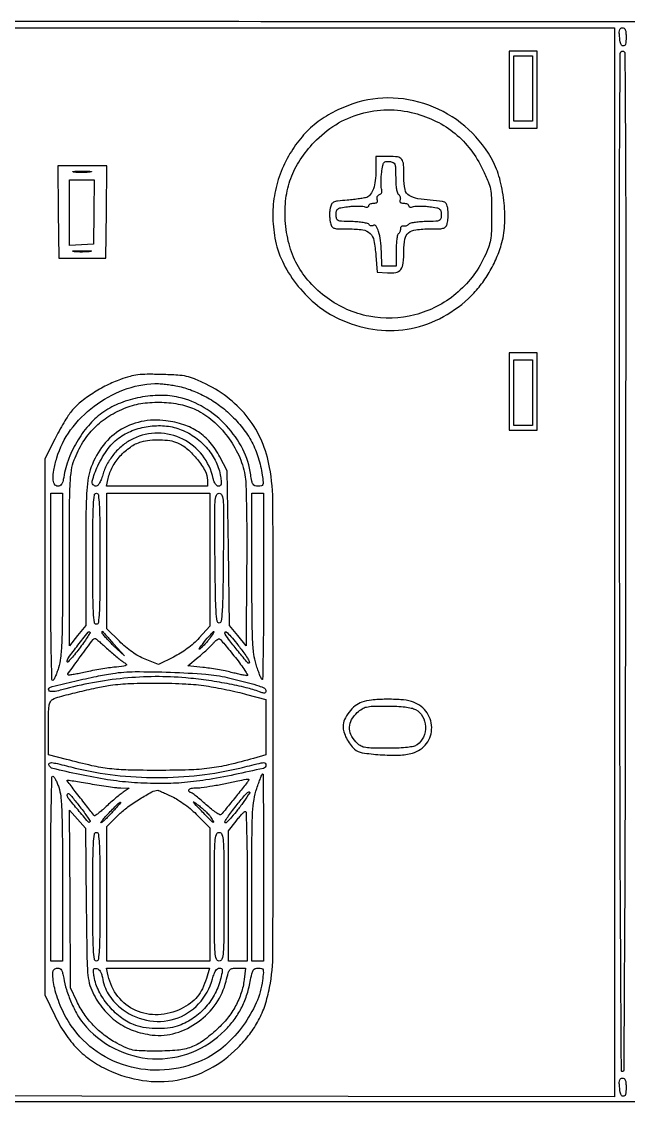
# Model space of a CAD drawing. Extents: x 11 to 1008, y 18 to 480.
# Drawn here: x 484.5 to 744, y 18 to 479.6 of the extents above; entities that cross this region are included whole.
import ezdxf

# ---------------------------------------------------------------- set-up
doc = ezdxf.new("R2010")
doc.units = 0

msp = doc.modelspace()

# ---------------------------------------------------------------- linework, layer by layer
for points in [[(166.045602, 479.551731, 0.000005), (23.015689, 479.458486, 0.037676)], [(812.934785, 479.500049, 0.000065), (511.5, 479.602195, 0.00008), (324.189174, 479.611358, 0.000133)]]:
    msp.add_lwpolyline(points, format="xyb")
for points in [[(738, 248.49784), (738, 19.995681), (510.25, 20.24784), (282.5, 20.5), (282.247845, 248.75), (281.99569, 477), (509.997845, 477), (738, 477)], [(693, 450.5), (693, 434), (699, 434), (705, 434), (705, 450.5), (705, 467), (699, 467), (693, 467)], [(703, 451), (703, 437), (699, 437), (695, 437), (695, 451), (695, 465), (699, 465), (703, 465)], [(500.22886, 398.25), (500.5, 378.5), (510.5, 378.5), (520.5, 378.5), (520.77114, 398.25), (521.04228, 418), (510.5, 418), (499.95772, 418)], [(515.402005, 398.25015), (515.304009, 384.5), (510.152005, 384.19774), (505, 383.895481), (505, 397.94774), (505, 412), (510.25, 412.00015), (515.5, 412.000299)], [(693, 321.5), (693, 305), (699, 305), (705, 305), (705, 321.5), (705, 338), (699, 338), (693, 338)], [(703, 321), (703, 307), (699, 307), (695, 307), (695, 321), (695, 335), (699, 335), (703, 335)]]:
    msp.add_lwpolyline(points, close=True)
for points in [[(743, 472.916667, -0.044008), (742.733119, 469.890366, -0.405212), (741.761993, 469.189868, -0.305459), (740.709729, 470.14683, -0.038913), (740.189635, 473.3273, -0.019591), (740.107599, 475.14388, -0.083695), (740.281007, 476.21129, -0.165406), (740.72074, 476.782707, -0.147827), (741.439635, 477, -0.165616), (742.1657, 476.752721, -0.13819), (742.654467, 476.095773, -0.07228), (742.924513, 474.892105, -0.019099)], [(742.752252, 248.999985, -0.0003), (742.583511, 152.977277, -0.000845), (742.31172, 85.828465, -0.000042), (741.994739, 31.379782, -0.342504), (741.5, 30.749985, -0.486094), (741.003855, 31.135013, -0.000043), (740.687741, 85.359999, -0.000849), (740.41647, 152.413172, -0.000298), (740.247748, 248.75, -0.00017), (740.144259, 375.457661, -0.001554), (740.289087, 430.525817, -0.000376), (740.519511, 466.026587, -0.412094), (741.5, 467, -0.412091), (742.480463, 466.026623, -0.000377), (742.710911, 430.567356, -0.001556), (742.85574, 375.562056, -0.00017)], [(626.191906, 444.459419, 0.0373), (617.640984, 440.815096, 0.048012), (610.467788, 436.182878, 0.049125), (604.435914, 430.362963, 0.041965), (599.292244, 423.176723, 0.045297), (595.073455, 414.371719, 0.048121), (592.612819, 405.126328, 0.047995), (591.960924, 395.559086, 0.04462), (593.108704, 385.799221, 0.06766), (596.602467, 375.965015, 0.051867), (602.860873, 366.415005, 0.051359), (611.032486, 358.25944, 0.062649), (620.198837, 352.555249, 0.068932), (634.772294, 348.144806, 0.078025), (649.371073, 348.137607, 0.078441), (663.207034, 352.597156, 0.070671), (675.556517, 361.218736, 0.034734), (680.123232, 366.113142, 0.032796), (684.064609, 371.683679, 0.032533), (687.272516, 377.768676, 0.032872), (689.651342, 384.197669, 0.058796), (691.059979, 392.344336, 0.037221), (690.860733, 401.993191, 0.037092), (689.225521, 411.564982, 0.055995), (686.286836, 419.486803, 0.090676), (675.680054, 433.498768, 0.087257), (660.66866, 443.076476, 0.087777), (643.371718, 446.921465, 0.093255)], [(652.465038, 440.467091, -0.051185), (661.842384, 436.968599, -0.057658), (669.913698, 431.743126, -0.057686), (676.575488, 424.815093, -0.051315), (681.784345, 416.281471, -0.013116), (684.022136, 411.260409, -0.05085), (684.999815, 408.000963, -0.041149), (685.399914, 404.295183, -0.006573), (685.488571, 397, -0.006545), (685.389674, 389.978096, -0.036113), (685.014668, 386.21658, -0.048856), (684.144903, 383.06403, -0.018284), (682.342064, 378.839934, -0.110006), (670.256033, 363.237865, -0.110448), (652.707868, 354.267056, -0.110927), (633.073074, 353.645956, -0.111776), (615.119576, 361.49089, -0.050095), (607.739266, 368.158245, -0.060292), (602.344052, 375.786877, -0.059743), (598.889867, 384.542076, -0.047892), (597.267047, 394.551757, -0.047007), (597.540502, 404.001682, -0.057718), (599.621965, 412.574791, -0.057198), (603.628328, 420.505813, -0.044967), (609.62642, 428.047189, -0.063522), (618.848639, 435.537643, -0.068378), (629.435946, 440.249527, -0.068814), (640.84201, 441.91248, -0.065636)], [(636, 416.047053, -0.027451), (635.757366, 411.631044, -0.053641), (634.999478, 408.192754, -0.072785), (633.776103, 405.781081, -0.147414), (632.11455, 404.482692, -0.050019), (631.120226, 404.206817, -0.006963), (629.005706, 403.872597, -0.00791), (626.482671, 403.550396, -0.006636), (623.798493, 403.286708, 0.008014), (619.639895, 402.866605, 0.080356), (617.965664, 402.390472, 0.166816), (617.064439, 401.520024, 0.064082), (616.469037, 399.859028, 0.034948), (616.275663, 398.547027, 0.020441), (616.219104, 396.95859, 0.020377), (616.292899, 395.3566, 0.032367), (616.5, 394, 0.054685), (617.1107, 392.190338, 0.195995), (617.986722, 391.375899, 0.084925), (619.632726, 391.055143, 0.005754), (624.424468, 391, -0.034619), (630.429582, 390.583723, -0.16066), (633.507905, 389.069996, -0.152329), (635.172395, 385.970695, -0.030181), (636, 379.648829), (636.5, 372.5), (640.963736, 372.182058, 0.064016), (644.578725, 372.387432, 0.188767), (646.653422, 373.681673, 0.133899), (647.718308, 376.397442, 0.026875), (648, 381.634426, -0.044784), (648.452305, 386.674202, -0.175648), (649.99714, 389.330483, -0.146725), (653.080592, 390.652033, -0.028392), (659.203454, 391, 0.007507), (663.293062, 391.061402, 0.07032), (665.023881, 391.359284, 0.164622), (665.959149, 392.051515, 0.090599), (666.554627, 393.361627, 0.034279), (666.75975, 394.505927, 0.015522), (666.878162, 396.024861, 0.015285), (666.904336, 397.641465, 0.020217), (666.823679, 399.111627, 0.030021), (666.56657, 400.754279, 0.090243), (666.13126, 401.797576, 0.128942), (665.460999, 402.408415, 0.096634), (664.5, 402.695095, -0.008762), (654.016553, 403.903518, -0.106786), (650.234604, 405.262866, -0.207869), (648.505356, 407.773878, -0.048332), (648, 412.989641, 0.01466), (647.837339, 418.536401, 0.144511), (647.054407, 420.710436, 0.2036), (645.332156, 421.734352, 0.033681), (641.393011, 422), (636, 422)], [(513.727696, 415.270202, -0.015806), (512.048239, 415.148479, -0.010474), (510.11537, 415.110215, -0.010546), (508.234338, 415.152063, -0.02012), (506.727696, 415.278268, -0.180442), (506.45162, 415.422293, -0.613017), (506.504386, 415.559569, -0.021409), (507.985512, 415.650253, -0.004873), (510.5, 415.67186, -0.004587), (513.006031, 415.645979, -0.026082), (514.335636, 415.550546, -0.78507), (514.351289, 415.416037, -0.062969)], [(644.484051, 413, 0.014532), (644.570211, 410.267101, 0.026539), (644.823151, 408.050979, 0.029088), (645.199645, 406.405007, 0.181112), (645.708467, 405.723553, -0.100859), (646.127334, 405.315659, -0.079987), (646.395844, 404.742331, -0.07738), (646.476467, 404.095011, -0.084165), (646.351478, 403.473553, 0.09469), (646.234171, 402.819967, 0.201855), (646.434837, 402.357748, 0.14673), (646.973742, 402.083002, 0.045054), (647.893011, 402, -0.048686), (648.699341, 401.921299, -0.068687), (649.381072, 401.686455, -0.088871), (649.840196, 401.340183, -0.189039), (650, 400.932612, 0.208673), (650.161144, 400.56331, 0.138204), (650.579054, 400.349317, 0.08532), (651.236231, 400.330681, 0.041387), (652.058142, 400.518454, -0.061161), (653.171998, 400.727088, -0.016694), (654.963376, 400.780141, -0.016623), (657.015188, 400.704146, -0.016605), (659.058142, 400.492003, -0.012512), (662.012213, 400.010119, -0.106318), (663.243966, 399.491425, -0.186515), (663.821349, 398.632066, -0.05576), (664, 397.035069, -0.061929), (663.793745, 395.376196, -0.232071), (663.133706, 394.598062, -0.091736), (661.675394, 394.259222, -0.005915), (657.298881, 394.112507, 0.014214), (654.685169, 393.981435, 0.020267), (652.378063, 393.705446, 0.016773), (650.535027, 393.345003, 0.200251), (649.957241, 392.930814, -0.100001), (649.607162, 392.55722, -0.068787), (649.091166, 392.287809, -0.065665), (648.494632, 392.158986, -0.07346), (647.908359, 392.197214, 0.106766), (647.371421, 392.1967, 0.123334), (646.913706, 391.970431, 0.119963), (646.608057, 391.548993, 0.097479), (646.5, 391, -0.053197), (646.433641, 390.378052, -0.045671), (646.236639, 389.749808, -0.04795), (645.947005, 389.208065, -0.089485), (645.603451, 388.850411, 0.192023), (645.248444, 388.289614, 0.014059), (644.958012, 386.452768, 0.018003), (644.746379, 384.176262, 0.012595), (644.665195, 381.600411), (644.623488, 375), (641.561744, 375.000491), (638.5, 375.000982), (638.351785, 381.250491, 0.02402), (638.005645, 386.066938, 0.045145), (637.193046, 389.879339, 0.072674), (636.099742, 392.169922, 0.403462), (634.890069, 392.432059, -0.098858), (634.412596, 392.254243, -0.097902), (633.901706, 392.272521, -0.097987), (633.436557, 392.483765, -0.099218), (633.089315, 392.855485, 0.196166), (632.481197, 393.298695, 0.01847), (630.635613, 393.683318, 0.021476), (628.318095, 393.97589, 0.015239), (625.701119, 394.112507, -0.005915), (621.324606, 394.259222, -0.091736), (619.866294, 394.598062, -0.232071), (619.206255, 395.376196, -0.061929), (619, 397.035069, -0.05576), (619.178651, 398.632066, -0.186515), (619.756034, 399.491425, -0.106318), (620.987787, 400.010119, -0.012512), (623.941858, 400.492003, -0.016605), (625.984812, 400.704146, -0.016623), (628.036624, 400.780141, -0.016694), (629.828002, 400.727088, -0.061161), (630.941858, 400.518454, 0.041387), (631.763769, 400.330681, 0.08532), (632.420946, 400.349317, 0.138204), (632.838856, 400.56331, 0.208673), (633, 400.932612, -0.189039), (633.159804, 401.340183, -0.088871), (633.618928, 401.686455, -0.068687), (634.300659, 401.921299, -0.048686), (635.106989, 402, 0.044111), (636.047355, 402.083123, 0.155214), (636.578306, 402.36245, 0.205648), (636.765043, 402.839813, 0.083607), (636.623848, 403.537854, -0.091795), (636.503953, 404.184494, -0.103133), (636.632746, 404.80304, -0.104049), (636.996504, 405.31454, -0.095), (637.54666, 405.656279, 0.098321), (638.145026, 406.033444, 0.118127), (638.507173, 406.589587, 0.102611), (638.607379, 407.313602, 0.060161), (638.44396, 408.176567, -0.063543), (638.249322, 409.243666, -0.015964), (638.211105, 411.014794, -0.01604), (638.297884, 413.058837, -0.015544), (638.515783, 415.114758, -0.010951), (638.999948, 418.142259, -0.109261), (639.494644, 419.31842, -0.212075), (640.310564, 419.80423, -0.058827), (641.835675, 419.806616, -0.070001), (643.361469, 419.407692, -0.203811), (644.106548, 418.644177, -0.085464), (644.417177, 417.116121, -0.006896)], [(513.727696, 381.270202, -0.015806), (512.048239, 381.148479, -0.010474), (510.11537, 381.110215, -0.010546), (508.234338, 381.152063, -0.02012), (506.727696, 381.278268, -0.180442), (506.45162, 381.422293, -0.613017), (506.504386, 381.559569, -0.021409), (507.985512, 381.650253, -0.004873), (510.5, 381.67186, -0.004587), (513.006031, 381.645979, -0.026082), (514.335636, 381.550546, -0.78507), (514.351289, 381.416037, -0.062969)], [(526.887276, 326.676316, 0.030557), (520.902531, 324.092694, 0.026219), (514.951825, 320.677215, 0.027158), (509.714634, 316.876465, 0.048536), (505.932682, 313.141993, 0.029373), (504.48458, 311.18067, 0.009305), (502.555877, 308.095107, 0.009255), (500.529139, 304.56789, 0.010163), (498.698906, 301.075391), (494.5, 292.650782), (494.5, 178.075391), (494.5, 63.5), (498.741501, 54.671675, 0.036006), (503.151815, 46.9664, 0.045624), (508.326906, 40.606264, 0.04737), (514.394061, 35.476041, 0.044079), (521.461415, 31.437533, 0.069704), (536.291878, 26.981795, 0.080681), (551.025631, 27.104542, 0.081596), (564.831219, 31.866868, 0.073387), (576.961517, 40.927035, 0.031815), (582.067277, 46.758317, 0.042326), (585.873037, 52.683463, 0.042372), (588.623723, 59.159599, 0.031989), (590.559315, 66.646156, 0.046688), (591.990222, 81.546427, 0.000579), (592.112368, 177.557769, 0.000616), (592.005366, 273.202252, 0.04358), (590.584631, 289.041751, 0.057694), (587.231909, 300.202699, 0.061225), (581.4636, 310.061673, 0.060902), (573.448601, 318.272532, 0.056081), (563.476542, 324.577005, 0.013066), (558.450514, 326.855295, 0.045716), (555.063681, 327.933073, 0.039313), (551.288839, 328.457869, 0.007886), (544.5, 328.755291, 0.00777), (538.223247, 328.833568, 0.028614), (534.263272, 328.594563, 0.036967), (530.895354, 327.941971, 0.020288)], [(550.519745, 323.911717, -0.04159), (556.561673, 322.266017, -0.033978), (562.688811, 319.551887, -0.03322), (568.53946, 315.954048, -0.034958), (573.757175, 311.668331, -0.035888), (579.058546, 305.880074, -0.046201), (582.994581, 299.838702, -0.046693), (585.724555, 293.230833, -0.037874), (587.419035, 285.75, -0.008437), (587.813254, 282.73853, -0.117755), (587.681958, 281.659989, -0.257428), (587.089338, 281.149262, -0.051896), (585.655111, 281, -0.074707), (584.289717, 281.205154, -0.177849), (583.48498, 281.817289, -0.095018), (582.975919, 283.09544, -0.01322), (582.510723, 285.922038, 0.0836), (579.090438, 296.843714, 0.069794), (572.122076, 306.821008, 0.069257), (562.616021, 314.562962, 0.079788), (551.791409, 318.961212, 0.058984), (543.887572, 319.825135, 0.045081), (535.224906, 318.964186, 0.044912), (526.818024, 316.556537, 0.057102), (519.674597, 312.812432, 0.060458), (513.781734, 307.668801, 0.046079), (508.660076, 300.794452, 0.045041), (504.770267, 292.907799, 0.050577), (502.53784, 284.75, -0.024858), (502.135837, 282.915749, -0.084636), (501.622912, 281.809996, -0.133398), (500.918917, 281.214172, -0.109722), (499.954687, 281, -0.28359), (498.568762, 281.854814, -0.109208), (497.990526, 284.139316, -0.057635), (498.309537, 287.892712, -0.021141), (499.588257, 293.068499, -0.087677), (505.502973, 305.024891, -0.072089), (515.513888, 315.180425, -0.071314), (528.113611, 322.166346, -0.082222), (541.566341, 324.890434, -0.02734), (543.138972, 324.860629, -0.008816), (545.461268, 324.648132, -0.008762), (548.040946, 324.320301, -0.009717)], [(559.190154, 313.640178, -0.067017), (566.320569, 308.958351, -0.05335), (572.596681, 302.212786, -0.052823), (577.362363, 294.211969, -0.062298), (580.026221, 285.815978, -0.037905), (580.424983, 282.104272, -0.003113), (580.668894, 272.359126, -0.004006), (580.798146, 260.376188, -0.002642), (580.763545, 246.597377), (580.5, 212.79297), (577, 217.146093), (573.5, 221.499217), (573, 254.499608), (572.5, 287.5), (569.325096, 293.5, 0.052903), (565.152069, 299.700254, 0.070497), (560.107421, 304.232316, 0.068663), (553.89371, 307.264999, 0.04713), (546.233414, 309.000126, 0.084017), (535.641912, 308.585994, 0.092923), (526.178582, 304.673511, 0.092175), (518.71825, 297.566046, 0.081191), (513.904694, 287.941605, 0.039117), (512.867472, 283.37911, 0.02316), (512.315307, 277.82161, 0.011398), (512.055398, 269.138241, 0.001702), (511.990294, 251.660906), (511.980588, 221.5), (508.490294, 217.109269), (505, 212.718539), (505, 249.821757, -0.001098), (505.050025, 272.59496, -0.010773), (505.2992, 282.199284, -0.026242), (505.868169, 287.872565, -0.05294), (507.014362, 292.212487, -0.047777), (510.747575, 299.757504, -0.056712), (515.670992, 305.994263, -0.057077), (521.840738, 310.934786, -0.049382), (529.267975, 314.637696, -0.056691), (536.389666, 316.460334, -0.04268), (544.468138, 316.880652, -0.042971), (552.428033, 315.927204, -0.06059)], [(552.828764, 305.131364, -0.060862), (558.919165, 301.7476, -0.061207), (564.002754, 297.002626, -0.062963), (567.6685, 291.306324, -0.071996), (569.595738, 285.126654, -0.013438), (569.883666, 282.95288, -0.079386), (569.822307, 281.809752, -0.190499), (569.433255, 281.226868, -0.152608), (568.707263, 281, -0.162192), (568.027356, 281.22651, -0.080703), (567.390303, 281.888015, -0.061402), (566.848852, 282.920819, -0.036924), (566.457418, 284.25, 0.111062), (561.837864, 294.222537, 0.113977), (553.429258, 301.145589, 0.114459), (542.866727, 303.662279, 0.112735), (532.210633, 301.295662, 0.057632), (528.064479, 298.706608, 0.047268), (524.304897, 295.077049, 0.047418), (521.305889, 290.820313, 0.05909), (519.418878, 286.368945, -0.019498), (518.683129, 284.162802, -0.036821), (517.893968, 282.462305, -0.045664), (517.115853, 281.323404, -0.223661), (516.429042, 281, -0.48392), (514.76506, 283.102926, -0.055235), (517.114546, 289.695217, -0.04519), (521.607389, 297.139016, -0.085085), (526.643769, 302, -0.064085), (532.660461, 305.055692, -0.055785), (539.545159, 306.671146, -0.056477), (546.526829, 306.714348, -0.06984)], [(551.127876, 299.578165, -0.079848), (555.423435, 296.894736, -0.044249), (559.713142, 292.422906, -0.044354), (562.988947, 287.504102, -0.125369), (564, 283.535183), (564, 281), (542.420545, 281), (520.841089, 281), (521.528418, 284.25, -0.07404), (523.380071, 289.226228, -0.057228), (526.738847, 293.947268, -0.057714), (531.042393, 297.743103, -0.079138), (535.684977, 299.983141, -0.048445), (539.354758, 300.707148, -0.031058), (543.69797, 300.863036, -0.031331), (547.906044, 300.488118, -0.061959)], [(502, 243.337892, -0.001507), (501.941699, 223.99593, -0.009003), (501.699365, 213.915164, -0.016999), (501.219793, 207.620111, -0.048872), (500.317378, 203.337892, -0.013043), (499.613368, 201.292197, -0.020122), (498.888921, 199.568006, -0.015359), (498.214216, 198.235551, -0.274433), (497.817378, 198, -0.407763), (497.482912, 198.327163, -0.000411), (497.240105, 209.75, -0.003193), (497.058738, 222.662024, -0.001915), (497, 238), (497, 278), (499.5, 278), (502, 278)], [(518, 250, -0.001485), (517.953055, 234.194895, -0.011896), (517.736607, 226.916667, -0.018035), (517.363329, 222.761135, -0.377872), (516.5, 222, -0.377872), (515.636671, 222.761135, -0.018035), (515.263393, 226.916667, -0.011896), (515.046945, 234.194895, -0.001485), (515, 250, -0.001485), (515.046945, 265.805105, -0.011896), (515.263393, 273.083333, -0.018035), (515.636671, 277.238865, -0.377872), (516.5, 278, -0.377872), (517.363329, 277.238865, -0.018035), (517.736607, 273.083333, -0.011896), (517.953055, 265.805105, -0.001485)], [(565, 249.608154), (565, 221.216307), (560.434819, 216.138728, -0.026604), (558.09717, 213.801582, -0.02213), (555.381012, 211.569679, -0.021926), (552.447695, 209.563998, -0.024612), (549.458349, 207.904881), (543.04706, 204.748613), (537.364635, 207.054941, -0.030953), (534.595894, 208.383677, -0.0243), (531.770563, 210.146843, -0.023168), (528.986547, 212.275757, -0.021562), (526.341105, 214.702373), (521, 220.043478), (521, 249.021739), (521, 278), (543, 278), (565, 278)], [(570.765819, 250.25, -0.001533), (570.568828, 234.672999, -0.011959), (570.281214, 227.419303, -0.017797), (569.867279, 223.257651, -0.375281), (569, 222.5, -0.375281), (568.132721, 223.257651, -0.017797), (567.718786, 227.419303, -0.011959), (567.431172, 234.672999, -0.001533), (567.234181, 250.25, -0.001004), (567.09662, 268.421959, -0.017279), (567.269062, 274.367977, -0.063646), (567.802846, 277.13353, -0.323917), (569, 278, -0.323917), (570.197154, 277.13353, -0.063646), (570.730938, 274.367977, -0.017279), (570.90338, 268.421959, -0.001004)], [(588, 237.833333, -0.001635), (587.949776, 222.478948, -0.002802), (587.794219, 209.671406, -0.000447), (587.585607, 198.48246, -0.661137), (587.299468, 198.367199, -0.097274), (586.944163, 198.896185, -0.007), (586.280449, 200.541065, -0.009611), (585.548872, 202.543355, -0.00711), (584.814195, 204.783866, -0.044766), (583.846593, 209.254107, -0.019535), (583.333028, 215.308059, -0.009778), (583.081037, 224.995089, -0.001504), (583.014728, 244.25), (583, 278), (585.5, 278), (588, 278)], [(509.090889, 211.426647, -0.008294), (507.136215, 208.931686, -0.016607), (505.495449, 207.039545, -0.018369), (504.274436, 205.815874, -0.655364), (504, 205.935323, -0.159632), (504.54932, 207.612058, -0.005815), (508.635535, 213.045436, -0.003842), (512.936746, 218.540448, -0.447886), (513.746831, 218.586503, -0.348816), (513.787223, 218.234215, -0.004874), (512.558563, 216.30388, -0.011082), (511.011402, 214.036264, -0.00677)], [(524, 213.481395), (528.5, 208.5), (523.75, 212.958208, -0.009986), (521.930217, 214.735878, -0.014304), (520.395313, 216.388365, -0.010095), (519.200486, 217.807695, -0.171538), (519, 218.374875, -0.023606), (519.016163, 218.717046, -0.088066), (519.073437, 218.923925, -0.344641), (519.156872, 218.965392, -0.214949), (519.25, 218.898061, 0.048779), (519.46454, 218.596801, 0.000902), (520.748438, 217.127366, 0.002212), (522.257429, 215.421865, 0.001476)], [(565.176021, 216.25, -0.017055), (564.258474, 215.051415, -0.010906), (563.116017, 213.720313, -0.010958), (561.938071, 212.463472, -0.020037), (560.915817, 211.5, -0.149242), (560.537952, 211.33151, -0.620672), (560.438178, 211.482812, -0.033036), (561.144059, 212.527923, -0.006963), (562.519652, 214.25, -0.004453), (565.377065, 217.664286, -0.054978), (566.609784, 218.824727, -0.836825), (566.799777, 218.648356, -0.012058)], [(576.5, 213.791862, -0.004026), (579.57681, 209.785183, -0.02181), (581.131735, 207.527926, -0.038126), (581.879503, 206.103376, -0.3073), (581.747606, 205.414273, -0.440861), (581.222755, 205.437938, -0.001919), (577.207802, 210.288289, -0.007549), (573.577543, 214.846947, -0.031612), (571.61605, 217.75, -0.217606), (571.532945, 218.558152, -0.522459), (572.007649, 218.695598, -0.041047), (574.018761, 216.772152, -0.015677)], [(520.896295, 211.747035, 0.007029), (522.839458, 210.001896, 0.006608), (524.870915, 208.27518, 0.00659), (526.712179, 206.792017, 0.022605), (527.962139, 205.900202, -0.03304), (529.301561, 204.901761, -0.517109), (529.257885, 204.419453, -0.100812), (528.283335, 204.091016, -0.002968), (523.962139, 203.577956, 0.009105), (521.027142, 203.192898, 0.005334), (517.527782, 202.630583, 0.005333), (514.038136, 201.993179, 0.009033), (511.132439, 201.375684, -0.006218), (508.665621, 200.83692, -0.009722), (506.528938, 200.441156, -0.004343), (504.721144, 200.158651, -0.237238), (504.402628, 200.264039, -0.369104), (504.357718, 200.837053, -0.000849), (509.74303, 208.212809, -0.001146), (515.093218, 215.479374, -0.20476), (515.896295, 215.949812, -0.206469), (516.160735, 215.873415, -0.002631), (517.528517, 214.735949, -0.007147), (519.103064, 213.373579, -0.004561)], [(575.943197, 207.75, -0.008438), (578.202993, 204.776193, -0.015635), (579.919198, 202.276563, -0.012278), (581.10387, 200.326165, -0.57658), (580.915055, 200, -0.047258), (580.20353, 200.067401, -0.004338), (578.461533, 200.416108, -0.005573), (576.388221, 200.874055, -0.004339), (574.144345, 201.416539, 0.011688), (571.521242, 202.01004, 0.006341), (568.271784, 202.623042, 0.006313), (564.947672, 203.163404, 0.009926), (562.078749, 203.534601), (555.657499, 204.236125), (560.043189, 207.868063, 0.007386), (561.867589, 209.424907, 0.00653), (563.722663, 211.099344, 0.006571), (565.354535, 212.651803, 0.019777), (566.410429, 213.768004, -0.022466), (567.222381, 214.61714, -0.031693), (568.023307, 215.291055, -0.032667), (568.718635, 215.737538, -0.218091), (569.118476, 215.768004, -0.126223), (569.572336, 215.454475, -0.002494), (571.422918, 213.302164, -0.00579), (573.553588, 210.739412, -0.003834)], [(572.5, 199.178441, -0.003076), (581.609975, 196.946538, -0.021449), (586.002456, 195.639081, -0.044313), (588.354103, 194.586733, -0.271774), (589, 193.486207, -0.112002), (588.852329, 192.835247, -0.249905), (588.455593, 192.543013, -0.110365), (587.698842, 192.599688, -0.017184), (586.270248, 193.087351, 0.031968), (580.594538, 194.839366, 0.012082), (572.472594, 196.581793, 0.011819), (563.439961, 198.07221, 0.013321), (554.699614, 199.066336, 0.023767), (541.653495, 199.576561, 0.022125), (528.30002, 198.872491, 0.021893), (514.916955, 196.976996, 0.022045), (501.782142, 193.921518, -0.026417), (498.895779, 193.276614, -0.074557), (496.835123, 193.239185, -0.274143), (496.129057, 193.793775, -0.297118), (496.307669, 194.641002, -0.138383), (497.638577, 195.386119, -0.001712), (507.254518, 197.657265, -0.005653), (516.549645, 199.708577, -0.013517), (523.5, 200.965196, -0.036963), (533.077651, 201.713211, -0.010125), (548.230098, 201.467731, -0.009988), (563.318642, 200.615465, -0.039448)], [(563.5, 195.622115, -0.008583), (567.544717, 194.938012, -0.005291), (572.279688, 194.001343, -0.005305), (576.942198, 192.975884, -0.00947), (580.75, 192.019636), (589, 189.7809), (589, 177.961408), (589, 166.141917), (583.75, 164.655893, -0.011243), (572.997715, 161.871967, -0.026301), (564.824697, 160.399285, -0.023703), (556.04988, 159.710915, -0.007638), (543, 159.507114, -0.006085), (530.091015, 159.659837, -0.023634), (522.116922, 160.229031, -0.026077), (514.618727, 161.521247, -0.008593), (503.75, 164.18087), (496, 166.2191), (496, 177.574366, -0.004532), (496.057805, 183.952228, -0.030878), (496.308802, 187.088392, -0.070222), (496.822728, 188.863496, -0.167642), (497.75, 189.850466, -0.056161), (500.73412, 191.015375, -0.00525), (508.391748, 192.966392, -0.007394), (516.361239, 194.783582, -0.016198), (522.521049, 195.885421, -0.027198), (531.024142, 196.654719, -0.010568), (542.841398, 196.828556, -0.010623), (554.722397, 196.49971, -0.025372)], [(630.034628, 188.693558, 0.089476), (627.205858, 187.110606, 0.056045), (624.557526, 184.380364, 0.056907), (622.635355, 181.20623, 0.108123), (622, 178.302457, 0.073129), (622.348892, 175.929767, 0.043614), (623.407276, 173.273507, 0.042068), (624.97989, 170.710967, 0.050222), (626.879277, 168.609253, 0.147864), (630.167888, 167.053141, 0.019942), (637.850559, 166.216406, 0.023975), (645.875646, 166.050556, 0.059508), (651.680735, 166.90508, 0.167784), (657.673313, 170.982869, 0.167351), (659.881032, 177.894098, 0.162765), (657.382537, 184.843498, 0.15934), (651.185724, 188.965167, 0.051181), (646.697322, 189.729349, 0.019804), (640.382105, 189.898403, 0.019468), (634.147452, 189.575338, 0.060322)], [(653.024328, 185.48742, -0.1489), (655.969871, 182.614729, -0.115257), (657.183691, 178.276019, -0.113021), (656.357123, 173.779552, -0.139112), (653.674219, 170.484368, -0.093858), (652.107809, 169.777617, -0.030635), (649.600596, 169.333222, -0.021374), (646.000504, 169.07562, -0.007173), (640.729745, 169, -0.004502), (633.910533, 169.061408, -0.044705), (631.068168, 169.36774, -0.097921), (629.241618, 170.122675, -0.059128), (627.452251, 171.646023, -0.079538), (625.346015, 174.800835, -0.120271), (624.723559, 178.028135, -0.118458), (625.656018, 181.214683, -0.075687), (628.068564, 184.25, -0.045145), (630.100181, 185.81994, -0.087995), (631.98686, 186.600192, -0.048063), (634.693431, 186.928064, -0.006125), (640.565436, 187, -0.009833), (645.0264, 186.91226, -0.020374), (648.498578, 186.633636, -0.025896), (651.159962, 186.169682, -0.063303)], [(507.502329, 160.523625, 0.032464), (524.474701, 157.471918, 0.028252), (542.511113, 156.451608, 0.028121), (560.641141, 157.471704, 0.031293), (577.894458, 160.522219, -0.000794), (586.097115, 162.494606, -0.031079), (587.940351, 162.815284, -0.23452), (588.682898, 162.543728, -0.192289), (588.999502, 161.75, -0.350382), (587.898954, 160.373438, -0.004023), (575.654992, 157.708758, -0.011844), (563.264013, 155.4212, -0.020543), (552.872092, 154.191411, -0.013783), (548.351126, 153.969034, -0.006962), (542.645733, 153.925333, -0.006909), (536.747186, 154.04381, -0.010209), (531.578995, 154.324816, -0.020645), (521.286447, 155.524352, -0.012987), (509.37939, 157.731417, -0.005396), (497.90359, 160.298138, -0.260197), (496.22229, 161.833129, -0.317649), (496.446905, 162.576626, -0.19695), (497.36271, 162.833387, -0.030134), (499.853553, 162.390871, -0.001684)], [(500.405998, 152.321861, -0.056963), (501.255458, 148.424358, -0.015116), (501.70497, 142.06449, -0.008555), (501.941786, 131.868658, -0.001528), (502, 112.821861), (502, 78), (499.5, 78), (497, 78), (497, 117.5, -0.00196), (497.061704, 133.240786, -0.003773), (497.255734, 145.850416, -0.000624), (497.516199, 156.619989, -0.406785), (497.905998, 157, -0.253789), (498.341768, 156.763585, -0.021463), (499.014097, 155.625797, -0.02436), (499.729489, 154.114366, -0.016244)], [(588, 118), (588, 78), (585.5, 78), (583, 78), (583, 111.805828, -0.001284), (583.053188, 132.510358, -0.011778), (583.311276, 141.502834, -0.027536), (583.909676, 147.058012, -0.040852), (585.091804, 151.805828, -0.005539), (585.92315, 154.180471, -0.008944), (586.689049, 156.180462, -0.003338), (587.3795, 157.858797, -0.302183), (587.591804, 158, -0.411108), (587.759501, 157.834075, -0.000103), (587.880093, 146.25, -0.001595), (587.970667, 133.338021, -0.000956)], [(527, 151.990553), (530.5, 151.895096), (528, 150.200513, 0.019899), (526.725297, 149.260352, 0.005761), (524.834536, 147.709974, 0.005783), (522.742435, 145.912147, 0.006143), (520.73459, 144.101709, -0.00734), (518.884721, 142.44173, -0.01231), (517.276793, 141.109096, -0.005975), (515.917567, 140.064002, -0.408247), (515.655219, 140.098744, 0.000799), (515.41575, 140.40379, 0.000009), (513.767737, 142.496137, 0.000027), (511.866684, 144.909392, 0.000018), (509.670629, 147.696618, -0.002354), (507.49687, 150.48222, -0.003742), (505.665747, 152.888663, -0.000905), (504.086415, 155.00473, -0.161213), (504, 155.265779, -0.45506), (504.143776, 155.391041, -0.00139), (506.864062, 155.007142, -0.005837), (510.011154, 154.51652, -0.003467), (513.75, 153.862166, 0.004837), (517.739459, 153.175212, 0.00513), (521.664062, 152.579715, 0.004903), (525.052712, 152.134898, 0.023366)], [(580.909998, 154.25, -0.006482), (579.34181, 152.248501, -0.000615), (575.434566, 147.404835, -0.00062), (571.517466, 142.573402, -0.006386), (569.872893, 140.602069, -0.355161), (569.299055, 140.497519, -0.020948), (567.675367, 141.48011, -0.024044), (565.686319, 142.943112, -0.014554), (563.471482, 144.852069, 0.007572), (561.246565, 146.824518, 0.011055), (559.223341, 148.487795, 0.006742), (557.492391, 149.810442, 0.161121), (556.919413, 150, -0.107958), (556.568637, 150.076631, -0.099626), (556.270077, 150.29375, -0.095616), (556.069891, 150.61823, -0.090781), (556, 151, -0.238042), (556.193504, 151.383418, -0.070136), (556.79013, 151.70625, -0.053683), (557.659599, 151.927036, -0.035368), (558.689805, 152, 0.034056), (561.383402, 152.183681, 0.006601), (566.20916, 152.909937, 0.007177), (571.680668, 153.88824, 0.007676), (577, 155.003319, -0.003555), (580.518353, 155.771189, -0.099855), (581.450237, 155.779313, -0.504843), (581.638492, 155.385009, -0.040533)], [(509.462971, 143.943821, -0.007998), (511.253426, 141.588248, -0.01307), (512.68582, 139.529153, -0.006696), (513.795881, 137.790676, -0.348198), (513.752918, 137.419585, -0.436898), (513.006391, 137.448274, -0.003373), (508.663339, 142.585427, -0.004964), (504.506574, 147.671872, -0.170429), (504, 149.114881, -0.327291), (504.32876, 149.563324, -0.272333), (504.919166, 149.427458, -0.033931), (506.260885, 147.972725, -0.002811)], [(548.811925, 148.317915, -0.031155), (551.397581, 146.895611, -0.01724), (554.373404, 144.8612, -0.017001), (557.299658, 142.551701, -0.023472), (559.75, 140.273197), (565, 134.910563), (565, 106.455281), (565, 78), (543, 78), (521, 78), (521, 106.78416), (521, 135.56832), (526.25, 140.7291, -0.037471), (529.951315, 143.858845, -0.018085), (535.109677, 147.318978, -0.014281), (540.225747, 150.28996, -0.117094), (542.811925, 150.990231, -0.112096), (543.041211, 150.94567, -0.000949), (544.703095, 150.209268, -0.003292), (546.609167, 149.345246, -0.002108)], [(579.628878, 146.268113, -0.012081), (576.918119, 142.629609, -0.017752), (574.349225, 139.579508, -0.011341), (572.118696, 137.22398, -0.415553), (571.444228, 137.222439, -0.352929), (571.405274, 137.585668, -0.00532), (572.656736, 139.485972, -0.011604), (574.240652, 141.722471, -0.00708), (576.208333, 144.291667, -0.008234), (579.875291, 148.787425, -0.08676), (581.686595, 150.303903, -0.779807), (582.053223, 149.925907, -0.015418)], [(523.427421, 141.75, -0.008766), (521.89259, 140.095124, -0.011435), (520.428239, 138.638901, -0.009156), (519.162811, 137.480121, -0.096592), (518.561058, 137.127111, -0.717578), (518.43968, 137.282255, -0.023347), (519.121284, 138.221732, -0.015864), (520.319619, 139.627082, -0.007371), (521.958208, 141.377111, -0.002163), (525.850901, 145.378806, -0.137437), (526.69157, 145.862059, -0.73637), (526.846228, 145.609754, -0.002679)], [(565.448604, 139.438096, -0.018493), (566.622445, 137.493343, -0.7901), (566.409879, 137.299438, -0.049273), (565.186003, 138.322569, -0.002357), (561.462408, 142.152511, -0.001311), (558.457358, 145.289103, -0.069037), (557.971028, 145.9653, -0.788641), (558.106667, 146.084478, -0.005361), (560.175551, 144.590608, -0.01901), (561.699894, 143.372688, -0.015427), (563.240675, 141.957361, -0.015702), (564.580802, 140.562972, -0.038548)], [(512.167779, 102.178506, 0.001083), (512.430822, 80.850672, 0.014753), (512.77265, 73.087356, 0.041632), (513.494797, 68.517301, 0.0544), (514.939181, 64.54348, 0.056551), (519.490258, 57.447895, 0.067022), (525.294099, 52.001161, 0.067467), (532.297854, 48.309466, 0.058409), (540.384474, 46.384632, 0.101977), (550.444113, 47.254504, 0.085347), (560.063524, 52.017911, 0.083806), (567.682562, 59.8204, 0.092975), (571.982397, 69.42662, -0.010289), (572.906003, 72.954953, -0.109456), (573.606402, 74.253502, -0.178522), (574.664303, 74.838026, -0.037884), (576.799006, 75), (580.278582, 75), (579.692357, 70.050247, -0.050311), (578.432681, 64.375113, -0.044661), (576.030698, 58.82164, -0.043091), (572.580338, 53.596543, -0.039996), (568.205691, 48.897756, -0.028314), (562.102988, 43.916688, -0.069471), (557.001793, 41.200917, -0.065143), (551.154714, 39.890984, -0.022576), (542.5, 39.5, -0.006452), (535.600931, 39.589027, -0.042086), (532.156986, 39.969149, -0.057634), (529.288365, 40.88549, -0.018145), (525.247905, 42.890442, -0.038388), (519.887311, 46.354019, -0.03982), (515.189397, 50.558073, -0.040174), (511.253642, 55.415971, -0.040584), (508.160407, 60.824854), (505.5, 66.5), (505.269313, 104.5), (505.038626, 142.5), (508.437092, 138.678506), (511.835557, 134.857012)], [(581, 110), (581, 78), (577, 78), (573, 78), (573, 105.818215), (573, 133.63643), (576.214, 137.818215, -0.011012), (577.502483, 139.420381, -0.015965), (578.714774, 140.771601, -0.011536), (579.765419, 141.820448, -0.192701), (580.214, 142, -0.406348), (580.535121, 141.687412, -0.000593), (580.769112, 132.6, -0.003838), (580.943515, 122.270359, -0.002302)], [(518, 105.5, -0.001516), (517.952975, 89.985506, -0.012108), (517.736364, 82.833333, -0.018593), (517.36164, 78.757197, -0.376957), (516.5, 78, -0.376957), (515.63836, 78.757197, -0.018593), (515.263636, 82.833333, -0.012108), (515.047025, 89.985506, -0.001516), (515, 105.5, -0.001516), (515.047025, 121.014494, -0.012108), (515.263636, 128.166667, -0.018593), (515.63836, 132.242803, -0.376957), (516.5, 133, -0.376957), (517.36164, 132.242803, -0.018593), (517.736364, 128.166667, -0.012108), (517.952975, 121.014494, -0.001516)], [(571, 105.5, -0.001058), (570.962316, 87.684749, -0.017094), (570.731818, 81.6875, -0.059599), (570.183795, 78.863198, -0.325872), (569, 78, -0.325872), (567.816205, 78.863198, -0.059599), (567.268182, 81.6875, -0.017094), (567.037684, 87.684749, -0.001058), (567, 105.5, -0.001058), (567.037684, 123.315251, -0.017094), (567.268182, 129.3125, -0.059599), (567.816205, 132.136802, -0.325872), (569, 133, -0.325872), (570.183795, 132.136802, -0.059599), (570.731818, 129.3125, -0.017094), (570.962316, 123.315251, -0.001058)], [(502.525065, 70.75, 0.036845), (503.713927, 65.829991, 0.02348), (505.776506, 60.311816, 0.02363), (508.276572, 55.161326, 0.047591), (510.802213, 51.423783, 0.101914), (524.189136, 40.635984, 0.106575), (540.536639, 36.237779, 0.106981), (557.194247, 38.971778, 0.103407), (571.463237, 48.359414, 0.035709), (575.400438, 52.926965, 0.040381), (578.470941, 57.831994, 0.039971), (580.737077, 63.211476, 0.033744), (582.273568, 69.195594, -0.010587), (582.969126, 72.540182, -0.079163), (583.574731, 74.038074, -0.166894), (584.423648, 74.749993, -0.092036), (585.770343, 75, -0.061329), (587.163652, 74.828454, -0.255694), (587.763549, 74.274423, -0.104992), (587.900696, 73.089657, -0.007373), (587.536183, 69.75, -0.073954), (584.86946, 60.155577, -0.052621), (579.278347, 50.47792, -0.052077), (571.704906, 42.067663, -0.067661), (563.146831, 36.231236, -0.087721), (547.599084, 31.618344, -0.088725), (531.477164, 32.644454, -0.090055), (516.904696, 39.155152, -0.093886), (505.796916, 50.299055, -0.044789), (501.491805, 58.049425, -0.045941), (498.679082, 66.377814, -0.057129), (497.886697, 72.963188, -0.415859), (499.912102, 75, -0.123186), (500.869227, 74.760558, -0.133098), (501.568474, 74.102694, -0.076973), (502.08812, 72.865337, -0.020132)], [(519.056015, 70.989235, 0.04483), (520.017034, 67.319347, 0.047197), (521.605345, 63.945891, 0.046351), (523.827781, 60.878442, 0.04047), (526.673135, 58.1179, 0.120329), (537.869538, 52.711245, 0.128756), (549.998089, 53.266397, 0.129836), (560.224543, 59.678876, 0.12341), (566.190335, 70.421825, -0.021188), (566.841432, 72.499295, -0.055731), (567.529803, 73.897713, -0.08699), (568.28028, 74.715805, -0.165212), (569.116892, 75, -0.128507), (569.973864, 74.776048, -0.252714), (570.33999, 74.197875, -0.075476), (570.239673, 72.965511, -0.006508), (569.472042, 69.894017, -0.062674), (566.871331, 63.440885, -0.060405), (562.727007, 57.744294, -0.06044), (557.343878, 53.206032, -0.062887), (551.100777, 50.158606, -0.058968), (546.956634, 49.272303, -0.031882), (541.735247, 49.120051, -0.03186), (536.521659, 49.634154, -0.057458), (532.396906, 50.805873, -0.068429), (526.627904, 54.172208, -0.054744), (521.478173, 59.208262, -0.055233), (517.589, 65.185695, -0.073318), (515.550471, 71.335126, -0.01152), (515.219468, 73.51514, -0.110201), (515.305217, 74.445874, -0.279852), (515.754161, 74.834626, -0.089784), (516.673504, 74.824361, -0.124584), (517.480703, 74.446175, -0.082404), (518.159507, 73.672732, -0.063105), (518.690681, 72.514058, -0.034335)], [(563.571833, 70.572423, -0.039783), (561.859447, 66.181717, -0.060377), (559.644057, 62.740503, -0.061361), (556.699892, 59.966607, -0.042716), (552.796833, 57.586048, -0.10545), (542.937346, 55.045603, -0.117419), (533.309134, 56.914398, -0.120209), (525.718582, 62.863438, -0.114159), (521.540983, 71.75), (520.841089, 75), (542.872714, 75), (564.904338, 75)], [(743, 23.916667, -0.044008), (742.733119, 20.890366, -0.405212), (741.761993, 20.189868, -0.305459), (740.709729, 21.14683, -0.038913), (740.189635, 24.3273, -0.019591), (740.107599, 26.14388, -0.083695), (740.281007, 27.21129, -0.165406), (740.72074, 27.782707, -0.147827), (741.439635, 28, -0.165616), (742.1657, 27.752721, -0.13819), (742.654467, 27.095773, -0.07228), (742.924513, 25.892105, -0.019099)]]:
    msp.add_lwpolyline(points, format="xyb", close=True)
msp.add_lwpolyline([(19.069592, 18), (510.134796, 18), (1001.2, 18)])

doc.saveas('drawing.dxf')
